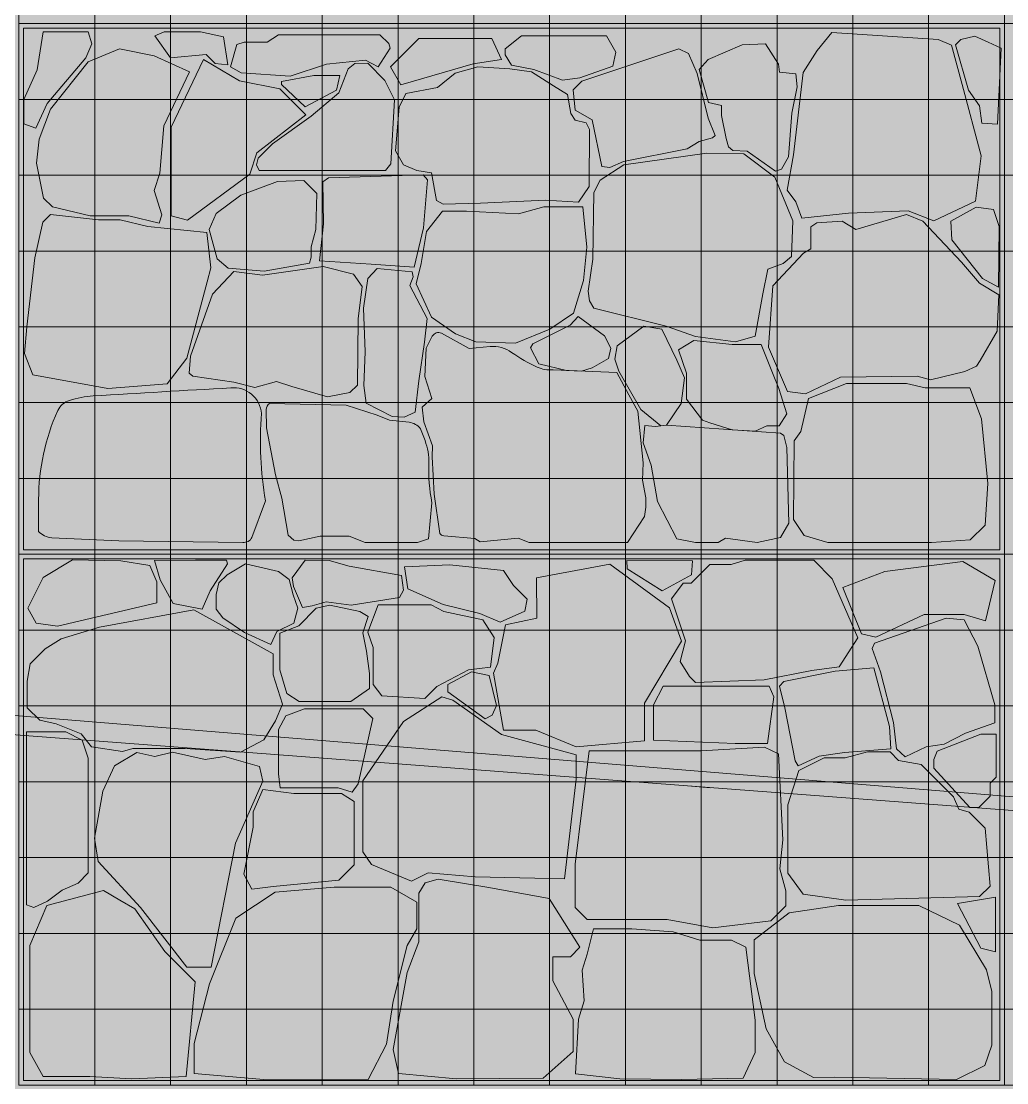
# Model space of a CAD drawing. Header units: centimetres. Extents: x -4381 to 5639, y -3920 to 4826.
# Drawn here: x 182.249 to 183.629, y 2.444 to 3.93 of the extents above; entities that cross this region are included whole.
import ezdxf
from ezdxf.xclip import XClip

# ---------------------------------------------------------------- set-up
doc = ezdxf.new("R2010")
doc.units = ezdxf.units.CM
doc.header["$MEASUREMENT"] = 0
doc.header["$XCLIPFRAME"] = 0
doc.set_wipeout_variables(frame=1)
doc.linetypes.add('Wipeout_Contour', pattern=[100, 0, -100])
for name, color, linetype, lineweight in [('0- SITE_Pen_No__1', 7, 'Continuous', 5), ('0_Pen_No__1', 7, 'Continuous', 5), ('net_Pen_No__1', 7, 'Continuous', 5)]:
    doc.layers.add(name, color=color, linetype=linetype, lineweight=lineweight)
for name, color, linetype, lineweight, true_color in [('0- SITE_Pen_No__180', 7, 'Continuous', 5, 0xe2e3c6), ('cad-block.com_Pen_No__62', 7, 'Continuous', 5, 0xaaaaaa), ('hatch stone_Pen_No__254', 7, 'Continuous', 13, 0xe8e8e8), ('Mur de clôture_Pen_No__178', 7, 'Continuous', 5, 0xbda888)]:
    doc.layers.add(name, color=color, linetype=linetype, lineweight=lineweight, true_color=true_color)
doc.layers.add('Drawing & Figure', color=7, linetype='Continuous')
doc.layers.add('Mur de clôture', color=7, linetype='Continuous')

# ---------------------------------------------------------------- blocks, each defined once
blk = doc.blocks.new('Drawing_15_15', base_point=(-267.6734, 10.6179))
at = {"layer": 'hatch stone_Pen_No__254', "linetype": 'Continuous', "ltscale": 10}
for points in [[(182.2693, 3.7803), (182.2853, 3.8148), (182.3391, 3.8787), (182.3475, 3.8982), (182.3424, 3.9149), (182.2794, 3.9149), (182.2713, 3.8621), (182.2525, 3.8206), (182.2525, 3.7861)], [(182.4577, 3.8785), (182.508, 3.8835), (182.5204, 3.871), (182.5381, 3.8688), (182.5322, 3.9083), (182.5, 3.9149), (182.449, 3.9149), (182.436, 3.9094)], [(182.5509, 3.8972), (182.5417, 3.8662), (182.5569, 3.8575), (182.6255, 3.8532), (182.6762, 3.8697), (182.7309, 3.8753), (182.7487, 3.8661), (182.7654, 3.8922), (182.7634, 3.8986), (182.7512, 3.9108), (182.6091, 3.9108), (182.5933, 3.9007), (182.5612, 3.9007)], [(183.0772, 3.8671), (183.0816, 3.8867), (183.0685, 3.9093), (182.9496, 3.9093), (182.9264, 3.8914), (182.9267, 3.8831), (182.9356, 3.8685), (182.9668, 3.8622), (183.0067, 3.8473), (183.0311, 3.8506)], [(183.3418, 3.6542), (183.4072, 3.6612), (183.491, 3.6647), (183.5269, 3.6504), (183.5852, 3.6778), (183.593, 3.7417), (183.5666, 3.8415), (183.5515, 3.8965), (183.5329, 3.9046), (183.3841, 3.914), (183.3636, 3.889), (183.3437, 3.8582), (183.3302, 3.7427), (183.3214, 3.6933), (183.3334, 3.6772)], [(182.7806, 3.8409), (182.8819, 3.8705), (182.9212, 3.8762), (182.9077, 3.9058), (182.8055, 3.9058), (182.7661, 3.866)], [(183.2392, 3.7542), (183.2452, 3.7491), (183.2655, 3.7481), (183.3051, 3.7199), (183.3135, 3.7227), (183.3234, 3.7401), (183.3282, 3.8013), (183.3355, 3.838), (183.3338, 3.8563), (183.3109, 3.8587), (183.3091, 3.8698), (183.291, 3.8983), (183.2586, 3.8967), (183.2108, 3.8764), (183.1981, 3.8626), (183.2112, 3.8161), (183.2296, 3.8119), (183.2296, 3.798), (183.2359, 3.7656)], [(183.6158, 3.7858), (183.621, 3.8924), (183.6031, 3.9008), (183.5841, 3.909), (183.5646, 3.9042), (183.5574, 3.897), (183.5753, 3.8335), (183.591, 3.8113), (183.5942, 3.7874)], [(182.4419, 3.6474), (182.4458, 3.659), (182.435, 3.6931), (182.4428, 3.717), (182.4486, 3.7834), (182.4846, 3.8589), (182.4348, 3.8814), (182.3863, 3.8913), (182.3425, 3.8732), (182.2899, 3.8067), (182.274, 3.7648), (182.27, 3.7312), (182.2801, 3.6823), (182.2925, 3.6699), (182.3455, 3.6577), (182.3997, 3.6577)], [(183.0617, 3.7267), (183.0732, 3.7251), (183.0923, 3.7337), (183.1812, 3.7512), (183.1984, 3.7615), (183.217, 3.7667), (183.2204, 3.7699), (183.2107, 3.7941), (183.1953, 3.857), (183.1835, 3.8846), (183.1697, 3.8912), (183.0341, 3.8462), (183.022, 3.834), (183.0246, 3.8054), (183.0484, 3.7918)], [(182.5041, 3.8765), (182.4588, 3.7816), (182.4588, 3.6577), (182.4819, 3.6514), (182.5689, 3.7158), (182.5786, 3.7459), (182.6472, 3.7991), (182.6111, 3.8351), (182.5544, 3.8467)], [(182.716, 3.8709), (182.7067, 3.8631), (182.6935, 3.8298), (182.6551, 3.7972), (182.6008, 3.7584), (182.5805, 3.738), (182.5784, 3.729), (182.582, 3.7209), (182.759, 3.7209), (182.7665, 3.7303), (182.7715, 3.8199), (182.758, 3.8472), (182.734, 3.8712)], [(182.8235, 3.7179), (182.8302, 3.6788), (182.8396, 3.6738), (182.892, 3.6753), (182.9829, 3.6795), (183.0293, 3.6766), (183.0444, 3.6986), (183.0446, 3.7785), (183.0402, 3.7877), (183.0247, 3.7916), (183.0187, 3.8009), (183.0137, 3.8273), (182.9944, 3.8395), (182.9636, 3.8591), (182.9329, 3.8635), (182.8881, 3.8661), (182.8566, 3.8574), (182.832, 3.8372), (182.7876, 3.8287), (182.7783, 3.8095), (182.7728, 3.7484), (182.7844, 3.7288), (182.8029, 3.7209)], [(182.6134, 3.8415), (182.6465, 3.8101), (182.6903, 3.8335), (182.6948, 3.854), (182.6585, 3.854), (182.6134, 3.8455)], [(183.0507, 3.5282), (183.152, 3.5031), (183.193, 3.4886), (183.2492, 3.4809), (183.2766, 3.4891), (183.2872, 3.5483), (183.2944, 3.583), (183.3159, 3.5909), (183.3277, 3.6005), (183.3295, 3.6507), (183.304, 3.7114), (183.261, 3.7443), (183.2088, 3.7452), (183.0927, 3.7291), (183.0594, 3.7073), (183.0507, 3.6903), (183.0494, 3.5967), (183.043, 3.5519), (183.0446, 3.5383)], [(182.5386, 3.5841), (182.589, 3.5798), (182.6524, 3.591), (182.655, 3.5997), (182.6551, 3.6143), (182.6616, 3.6382), (182.6627, 3.6888), (182.6445, 3.7069), (182.6077, 3.7055), (182.5565, 3.6862), (182.5219, 3.6606), (182.5118, 3.6383), (182.523, 3.5971)], [(182.6665, 3.5946), (182.7391, 3.5896), (182.7991, 3.5857), (182.8124, 3.6405), (182.818, 3.7081), (182.8118, 3.7151), (182.6791, 3.7106), (182.6713, 3.7049), (182.6721, 3.6463)], [(182.2653, 3.4348), (182.3702, 3.4156), (182.4531, 3.4221), (182.4806, 3.4581), (182.509, 3.5652), (182.5143, 3.5848), (182.5086, 3.634), (182.4263, 3.6424), (182.3875, 3.6518), (182.357, 3.6518), (182.29, 3.6594), (182.2792, 3.6486), (182.268, 3.5989), (182.2566, 3.5021), (182.2532, 3.4645)], [(182.8017, 3.5625), (182.8232, 3.5158), (182.857, 3.4922), (182.8855, 3.4811), (182.9408, 3.4793), (182.9889, 3.4987), (183.0224, 3.5211), (183.0363, 3.567), (183.0407, 3.6138), (183.0354, 3.6699), (182.9807, 3.6699), (182.9454, 3.6604), (182.8725, 3.6639), (182.839, 3.6639), (182.8164, 3.6356), (182.809, 3.5906)], [(183.3221, 3.4115), (183.3469, 3.4083), (183.3962, 3.4316), (183.5036, 3.4329), (183.5221, 3.4277), (183.5701, 3.4393), (183.5865, 3.4472), (183.5916, 3.4549), (183.6156, 3.4959), (183.6181, 3.5471), (183.5909, 3.563), (183.5655, 3.5924), (183.5114, 3.6501), (183.4884, 3.6592), (183.4177, 3.6384), (183.3983, 3.6498), (183.3628, 3.6478), (183.3548, 3.6422), (183.3548, 3.6113), (183.3443, 3.6053), (183.3016, 3.5597), (183.2953, 3.4734)], [(183.5506, 3.6502), (183.5519, 3.6239), (183.595, 3.5696), (183.6174, 3.5577), (183.6184, 3.6425), (183.6106, 3.6665), (183.5863, 3.6697)], [(182.484, 3.437), (182.4892, 3.4331), (182.5464, 3.4246), (182.5758, 3.4169), (182.6061, 3.4254), (182.6278, 3.4184), (182.6779, 3.404), (182.7088, 3.41), (182.7196, 3.4202), (182.7206, 3.5131), (182.7262, 3.5587), (182.7142, 3.576), (182.6718, 3.5866), (182.5868, 3.5743), (182.5468, 3.5797), (182.5166, 3.5477), (182.4858, 3.4608)], [(182.7683, 3.3767), (182.7849, 3.3758), (182.8003, 3.3825), (182.8058, 3.4266), (182.8134, 3.4807), (182.8173, 3.5136), (182.793, 3.56), (182.7979, 3.5723), (182.7963, 3.5792), (182.7474, 3.5836), (182.7343, 3.5697), (182.7281, 3.5283), (182.7307, 3.4672), (182.7284, 3.4197), (182.7317, 3.3951)], [(182.9736, 3.4502), (183.0126, 3.441), (183.0335, 3.4401), (183.0482, 3.4446), (183.0712, 3.4579), (183.0746, 3.4722), (183.0658, 3.4893), (183.0287, 3.5167), (183.0174, 3.5045), (182.9655, 3.4784), (182.9621, 3.4728)], [(182.8914, 3.2011), (182.9447, 3.2061), (182.9602, 3.2003), (183.0979, 3.2003), (183.1215, 3.2366, 0.078557), (183.1233, 3.2625), (183.1188, 3.2875), (183.1199, 3.3117), (183.1125, 3.3839), (183.0996, 3.4068), (183.0829, 3.438), (182.9937, 3.4418, -0.129508), (182.9714, 3.4457, -0.047136), (182.9356, 3.4663, 0.178869), (182.9055, 3.4744), (182.8763, 3.4718), (182.8375, 3.4932, 0.402294), (182.8245, 3.4889), (182.8158, 3.4724), (182.8141, 3.4324), (182.8239, 3.4017), (182.8105, 3.3896), (182.8126, 3.369), (182.8247, 3.3353), (182.8242, 3.3201), (182.8271, 3.268), (182.8352, 3.2129, 0.271244), (182.8407, 3.2096), (182.884, 3.2057)], [(183.0801, 3.4566), (183.0859, 3.44), (183.1166, 3.3862), (183.1447, 3.3634), (183.1523, 3.3642), (183.1731, 3.3948), (183.1779, 3.4307), (183.1668, 3.4556), (183.1458, 3.4989), (183.1209, 3.5032), (183.0836, 3.4755)], [(183.2133, 3.3676), (183.2444, 3.358), (183.2766, 3.3558), (183.293, 3.3634), (183.3103, 3.3634), (183.3209, 3.3802), (183.3098, 3.4159), (183.3019, 3.4354), (183.285, 3.4771), (183.2446, 3.4771), (183.1909, 3.483), (183.1692, 3.4698), (183.1804, 3.4373), (183.1804, 3.4006), (183.2029, 3.3713)], [(183.3784, 3.2003), (183.4431, 3.2003), (183.5235, 3.2003), (183.5779, 3.2038), (183.5985, 3.2245), (183.6023, 3.2825), (183.5936, 3.3732), (183.5772, 3.4168), (183.5149, 3.4168), (183.4884, 3.4229), (183.4046, 3.4229), (183.3511, 3.4016), (183.3404, 3.3554), (183.3314, 3.3424), (183.3303, 3.2324), (183.3451, 3.2101)], [(182.2732, 3.2157, 0.202929), (182.2917, 3.2068), (182.3855, 3.2023), (182.5592, 3.2003, 0.315943), (182.572, 3.2072), (182.5909, 3.2583, -0.062601), (182.5852, 3.3807, 0.423499), (182.5423, 3.4166), (182.3496, 3.4053, 0.056058), (182.3164, 3.3991, 0.216368), (182.3, 3.3847, 0.106349), (182.2732, 3.2603)], [(182.6226, 3.2102), (182.6308, 3.2036), (182.6374, 3.2026), (182.6677, 3.2092), (182.7083, 3.2092), (182.7303, 3.2003), (182.804, 3.2003), (182.8191, 3.2054), (182.8239, 3.2558, -0.055011), (182.8197, 3.3107, 0.099308), (182.8143, 3.3428), (182.808, 3.3594, 0.204724), (182.792, 3.3684), (182.7645, 3.3715), (182.7471, 3.3784), (182.704, 3.3922), (182.5967, 3.3949, 0.262334), (182.592, 3.3863), (182.5922, 3.3607), (182.6049, 3.2948), (182.6137, 3.2621)], [(183.1671, 3.2053), (183.193, 3.2003), (183.2247, 3.2003), (183.2352, 3.2061), (183.2796, 3.2003), (183.3119, 3.2073), (183.3238, 3.2271), (183.3211, 3.333), (183.3167, 3.35), (183.312, 3.3534), (183.1523, 3.3642), (183.1371, 3.3625), (183.1223, 3.3639), (183.12, 3.3396), (183.1308, 3.3086), (183.1398, 3.2576)], [(182.4386, 3.1156), (182.4386, 3.1451), (182.4289, 3.1681), (182.3882, 3.1743), (182.3206, 3.1758), (182.2796, 3.1512), (182.2579, 3.1081), (182.2696, 3.0871), (182.2995, 3.083)], [(182.4617, 3.1148), (182.5024, 3.1066), (182.5132, 3.1322), (182.5379, 3.1703), (182.5364, 3.1754), (182.4929, 3.1752), (182.4356, 3.175), (182.4434, 3.148)], [(182.5631, 3.17), (182.5371, 3.155), (182.5255, 3.1434), (182.5219, 3.1273), (182.5219, 3.1066), (182.5311, 3.0945), (182.5614, 3.0742), (182.5985, 3.0573), (182.6066, 3.0755), (182.6307, 3.0873), (182.636, 3.108), (182.6296, 3.1268), (182.6242, 3.1485), (182.6089, 3.1596)], [(182.63, 3.1387), (182.6425, 3.1092), (182.6562, 3.1113), (182.676, 3.1171), (182.711, 3.1123), (182.7784, 3.1229), (182.7843, 3.1333), (182.7814, 3.1538), (182.7082, 3.167), (182.6802, 3.1751), (182.6465, 3.1754), (182.6284, 3.1507)], [(182.7856, 3.1662), (182.7903, 3.1352), (182.8395, 3.1134), (182.8913, 3.1005), (182.9196, 3.0886), (182.9539, 3.1038), (182.9574, 3.1207), (182.9381, 3.1401), (182.9243, 3.1611), (182.8489, 3.1686)], [(182.9241, 2.9374), (182.9694, 2.9374), (183.0258, 2.9139), (183.1217, 2.9222), (183.1217, 2.9752), (183.1733, 3.0618), (183.1568, 3.1085), (183.0731, 3.1696), (182.9706, 3.1505), (182.9707, 3.094), (182.927, 3.0848), (182.9164, 3.0312), (182.9103, 3.0173)], [(183.097, 3.1749), (183.0973, 3.1631), (183.1465, 3.1324), (183.1873, 3.1549), (183.189, 3.1745)], [(183.1931, 3.0043), (183.2893, 3.0076), (183.3558, 3.0209), (183.3941, 3.0262), (183.4206, 3.0664), (183.3847, 3.1491), (183.3586, 3.1752), (183.2626, 3.1752), (183.2432, 3.1695), (183.2133, 3.1695), (183.187, 3.1431), (183.1757, 3.1431), (183.1595, 3.121), (183.179, 3.0625), (183.1718, 3.0335), (183.1847, 3.0127)], [(183.4456, 3.0674), (183.5132, 3.0991), (183.5694, 3.0991), (183.599, 3.0903), (183.6127, 3.1471), (183.5674, 3.1735), (183.4583, 3.1593), (183.3993, 3.1371), (183.4254, 3.0723)], [(182.6109, 3.0733), (182.6109, 3.0217), (182.6206, 2.9886), (182.6382, 2.9777), (182.7106, 2.9777), (182.7366, 2.9958), (182.7366, 3.0168), (182.7323, 3.0481), (182.7274, 3.0734), (182.7346, 3.0967), (182.7231, 3.1035), (182.6812, 3.1124), (182.6619, 3.1081), (182.6374, 3.0836)], [(182.7343, 3.0746), (182.7417, 3.0531), (182.7417, 3.0015), (182.7538, 2.9854), (182.8142, 2.9819), (182.831, 2.9986), (182.8751, 3.0216), (182.9059, 3.0257), (182.9113, 3.0671), (182.8953, 3.0919), (182.8408, 3.1034), (182.8229, 3.1129), (182.7486, 3.1129)], [(182.2573, 3.006), (182.2573, 2.9686), (182.2747, 2.9512), (182.2979, 2.9464), (182.3326, 2.9323), (182.3473, 2.9141), (182.3908, 2.9077), (182.4052, 2.9119), (182.4786, 2.9119), (182.5557, 2.9066), (182.5888, 2.9236), (182.605, 2.9502), (182.6149, 2.9737), (182.6018, 3.015), (182.6018, 3.0443), (182.4906, 3.106), (182.3584, 3.0814), (182.3046, 3.0653), (182.2825, 3.051), (182.2615, 3.0301)], [(183.4744, 2.9114), (183.4865, 2.8999), (183.5161, 2.9142), (183.5411, 2.9179), (183.5714, 2.9331), (183.6123, 2.9477), (183.6123, 2.973), (183.5883, 3.0549), (183.5694, 3.0916), (183.5439, 3.0941), (183.4436, 3.0591), (183.4404, 3.0519), (183.4522, 3.0191), (183.4702, 2.9481)], [(182.8464, 2.991), (182.8985, 2.9533), (182.9082, 2.9585), (182.9144, 2.9721), (182.9041, 3.014), (182.8794, 3.0188), (182.8464, 3.0013)], [(183.3327, 2.8942), (183.3369, 2.8874), (183.3662, 2.901), (183.4017, 2.906), (183.4664, 2.9111), (183.4646, 2.9424), (183.4428, 3.0246), (183.3886, 3.0198), (183.3167, 3.0053), (183.3106, 2.9991), (183.3184, 2.9687)], [(183.1343, 2.9234), (183.2486, 2.9185), (183.2941, 2.9185), (183.303, 2.9838), (183.2961, 2.9988), (183.1478, 2.9988), (183.1343, 2.9729)], [(182.8847, 2.7318), (183.0096, 2.7294), (183.026, 2.8685), (183.026, 2.9026), (182.9212, 2.9315), (182.8533, 2.9794), (182.8378, 2.984), (182.7842, 2.9495), (182.7273, 2.8665), (182.7273, 2.7671), (182.7394, 2.7491), (182.7953, 2.726), (182.8188, 2.7378)], [(182.6116, 2.8568), (182.6925, 2.8568), (182.7125, 2.8504), (182.7206, 2.8624), (182.741, 2.9538), (182.7278, 2.967), (182.6457, 2.967), (182.6194, 2.9573), (182.6091, 2.9381), (182.6091, 2.8764)], [(182.2561, 2.6928), (182.2664, 2.689), (182.2857, 2.698), (182.3061, 2.7135), (182.3284, 2.723), (182.3428, 2.7374), (182.3428, 2.898), (182.3342, 2.9232), (182.3111, 2.9349), (182.2561, 2.9349)], [(183.5268, 2.8841), (183.5773, 2.8291), (183.59, 2.8291), (183.6058, 2.8449), (183.6058, 2.863), (183.6143, 2.8715), (183.6143, 2.9318), (183.5927, 2.9318), (183.5315, 2.9079), (183.5268, 2.8961)], [(183.0245, 2.6889), (183.0416, 2.6722), (183.1533, 2.6722), (183.2175, 2.6604), (183.2986, 2.6704), (183.3195, 2.6913), (183.3195, 2.7126), (183.311, 2.7431), (183.3154, 2.7836), (183.3091, 2.9043), (183.2899, 2.9137), (183.2006, 2.9084), (183.0442, 2.9084), (183.0245, 2.7496)], [(182.3568, 2.7534), (182.4157, 2.6892), (182.4808, 2.6053), (182.5147, 2.6053), (182.549, 2.7793), (182.5873, 2.8661), (182.5823, 2.8863), (182.5336, 2.9005), (182.5066, 2.8964), (182.4605, 2.9067), (182.4361, 2.9003), (182.4106, 2.9062), (182.3796, 2.8873), (182.3632, 2.8519), (182.3516, 2.7859)], [(183.4036, 2.6993), (183.5909, 2.7044), (183.6056, 2.719), (183.5989, 2.8002), (183.5765, 2.8227), (183.5619, 2.8267), (183.5542, 2.844), (183.5089, 2.8893), (183.4775, 2.8949), (183.4656, 2.9069), (183.4339, 2.9069), (183.4025, 2.8988), (183.3735, 2.8988), (183.3378, 2.8809), (183.3226, 2.8327), (183.3226, 2.7372), (183.344, 2.7079)], [(182.5719, 2.7145), (182.6015, 2.7185), (182.6936, 2.7274), (182.715, 2.7488), (182.715, 2.8375), (182.6973, 2.8486), (182.6306, 2.8486), (182.5873, 2.8541), (182.5737, 2.8232), (182.5737, 2.8017), (182.5605, 2.7359)], [(182.7697, 2.4903), (182.7774, 2.4565), (182.8582, 2.4492), (182.9797, 2.4503), (183.0219, 2.4874), (183.0219, 2.5329), (182.9931, 2.5863), (182.9931, 2.6198), (183.0179, 2.6198), (183.0313, 2.6333), (182.9881, 2.7015), (182.9038, 2.7172), (182.8328, 2.7289), (182.8147, 2.7238), (182.8057, 2.7091), (182.8057, 2.6408), (182.7895, 2.5982)], [(182.2608, 2.6359), (182.2608, 2.486), (182.2794, 2.4524), (182.3451, 2.4524), (182.4038, 2.4493), (182.4798, 2.4522), (182.4924, 2.5851), (182.45, 2.6275), (182.4079, 2.6872), (182.3639, 2.7129), (182.2847, 2.6918)], [(182.4908, 2.4566), (182.5938, 2.4478), (182.7347, 2.4484), (182.7603, 2.4979), (182.7698, 2.5577), (182.7894, 2.6358), (182.8029, 2.6592), (182.8029, 2.6967), (182.7663, 2.7177), (182.6871, 2.7177), (182.6043, 2.7103), (182.5492, 2.674), (182.5127, 2.582), (182.4908, 2.4984)], [(183.5586, 2.4482), (183.5984, 2.4677), (183.6081, 2.4962), (183.6081, 2.5716), (183.6005, 2.6019), (183.5627, 2.6643), (183.5058, 2.692), (183.3932, 2.692), (183.3243, 2.6817), (183.2753, 2.644), (183.2753, 2.5968), (183.2919, 2.5191), (183.3175, 2.4729), (183.3581, 2.451), (183.3877, 2.4516)], [(183.5602, 2.6946), (183.5928, 2.632), (183.6134, 2.6272), (183.6134, 2.7034)], [(183.0251, 2.4561), (183.0869, 2.4491), (183.1739, 2.4481), (183.2598, 2.4503), (183.2766, 2.486), (183.2766, 2.5311), (183.2637, 2.6333), (183.2433, 2.6435), (183.199, 2.6435), (183.162, 2.655), (183.1039, 2.6594), (183.0503, 2.6594), (183.0414, 2.6239), (183.0343, 2.6011), (183.0371, 2.5582), (183.0291, 2.5328)]]:
    blk.add_hatch(color=256, dxfattribs=at).paths.add_polyline_path(points)
at = {"layer": '0- SITE_Pen_No__1', "linetype": 'Continuous', "ltscale": 10}
blk.add_line((183.214, 2.8568), (179.3428, 3.1977), dxfattribs=at)
at = {"color": 254, "linetype": 'Wipeout_Contour', "lineweight": 0, "ltscale": 1671.77046}
blk.add_wipeout([(179.4853, 5.4131), (179.4853, 3.1827), (181.1878, 3.0031), (181.4619, 2.9897), (187.4252, 2.5376), (187.8062, 2.5014), (191.5693, 2.1494), (191.6061, 2.1461), (191.6061, 5.4131)], dxfattribs=at).dxf.layer = 'Mur de clôture'
at = {"layer": '0- SITE_Pen_No__180', "linetype": 'Continuous', "lineweight": 0, "ltscale": 10, "true_color": 0x383831}
blk.add_hatch(color=250, dxfattribs=at).paths.add_polyline_path([(150.8555, 0.9963), (191.9908, 0.9963), (191.9908, 2.1246), (191.9205, 2.1179), (191.5008, 2.1556), (187.8035, 2.5014), (187.4252, 2.5376), (181.4619, 2.9897), (181.1861, 3.0031), (180.7554, 3.0485), (176.89, 3.4563), (170.3282, 3.9956), (169.4763, 4.0562), (166.3708, 4.4948), (166.2162, 4.5439), (165.9513, 4.5439), (161.182, 5.0048), (160.5851, 5.0809), (159.2778, 5.1364), (159.0078, 5.1364), (157.2074, 5.1364), (156.5896, 5.1363), (151.1847, 5.1363), (151.0615, 5.1363), (150.8555, 5.1455)])
at = {"layer": '0_Pen_No__1', "linetype": 'Continuous', "lineweight": 0, "ltscale": 10, "true_color": 0x000000}
blk.add_hatch(color=18, dxfattribs=at).paths.add_polyline_path([(150.8555, 5.1482), (150.8555, 0.9963), (191.9908, 0.9963), (191.9908, 2.1212), (191.9068, 2.1179), (188.9123, 2.4127), (187.1039, 2.562), (179.4853, 3.1817), (177.5688, 3.3847), (175.805, 3.5455), (169.6156, 4.1104), (166.2312, 4.5836), (163.6783, 4.7817), (160.5633, 5.0818), (159.28, 5.1364), (157.0853, 5.1364), (157.0853, 5.1413), (150.9484, 5.1413)])
at = {"layer": 'Mur de clôture_Pen_No__178', "linetype": 'Continuous', "ltscale": 10}
blk.add_hatch(color=256, dxfattribs=at).paths.add_polyline_path([(179.4853, 5.4131), (179.4853, 3.1827), (181.1878, 3.0031), (181.4619, 2.9897), (187.4252, 2.5376), (187.8062, 2.5014), (191.5693, 2.1494), (191.6061, 2.1461), (191.6061, 5.4131)])
at = {"layer": '0- SITE_Pen_No__1', "linetype": 'Continuous', "ltscale": 10, "flags": 128}
blk.add_lwpolyline([(150.8555, 5.1455), (151.0615, 5.1363), (151.1847, 5.1363), (156.5896, 5.1363), (157.2074, 5.1364), (159.0078, 5.1364), (159.2778, 5.1364), (160.5851, 5.0809), (161.182, 5.0048), (165.9513, 4.5439), (166.2162, 4.5439), (166.3708, 4.4948), (169.4763, 4.0562), (170.3282, 3.9956), (176.89, 3.4563), (180.7554, 3.0485), (181.1861, 3.0031), (181.4619, 2.9897), (187.4252, 2.5376), (187.8035, 2.5014), (191.5008, 2.1556), (191.9205, 2.1179), (191.9908, 2.1246)], dxfattribs=at)
at = {"layer": '0_Pen_No__1', "linetype": 'Continuous', "ltscale": 10}
blk.add_line((179.4853, 3.1817), (187.1039, 2.562), dxfattribs=at)
at = {"layer": 'cad-block.com_Pen_No__62', "linetype": 'Continuous', "ltscale": 10, "flags": 128}
for points in [[(182.2693, 3.7803), (182.2525, 3.7861), (182.2525, 3.8206), (182.2713, 3.8621), (182.2794, 3.9149), (182.3424, 3.9149), (182.3475, 3.8982), (182.3391, 3.8787), (182.2853, 3.8148), (182.2693, 3.7803)], [(182.4577, 3.8785), (182.436, 3.9094), (182.449, 3.9149), (182.5, 3.9149), (182.5322, 3.9083), (182.5381, 3.8688), (182.5204, 3.871), (182.508, 3.8835), (182.4577, 3.8785)], [(182.5509, 3.8972), (182.5417, 3.8662), (182.5569, 3.8575), (182.6255, 3.8532), (182.6762, 3.8697), (182.7309, 3.8753), (182.7487, 3.8661), (182.7654, 3.8922), (182.7634, 3.8986), (182.7512, 3.9108), (182.6091, 3.9108), (182.5933, 3.9007), (182.5612, 3.9007), (182.5509, 3.8972)], [(183.0772, 3.8671), (183.0311, 3.8506), (183.0067, 3.8473), (182.9668, 3.8622), (182.9356, 3.8685), (182.9267, 3.8831), (182.9264, 3.8914), (182.9496, 3.9093), (183.0685, 3.9093), (183.0816, 3.8867), (183.0772, 3.8671)], [(183.3418, 3.6542), (183.3334, 3.6772), (183.3214, 3.6933), (183.3302, 3.7427), (183.3437, 3.8582), (183.3636, 3.889), (183.3841, 3.914), (183.5329, 3.9046), (183.5515, 3.8965), (183.5666, 3.8415), (183.593, 3.7417), (183.5852, 3.6778), (183.5269, 3.6504), (183.491, 3.6647), (183.4072, 3.6612), (183.3418, 3.6542)], [(182.7806, 3.8409), (182.7661, 3.866), (182.8055, 3.9058), (182.9077, 3.9058), (182.9212, 3.8762), (182.8819, 3.8705), (182.7806, 3.8409)], [(183.2392, 3.7542), (183.2359, 3.7656), (183.2296, 3.798), (183.2296, 3.8119), (183.2112, 3.8161), (183.1981, 3.8626), (183.2108, 3.8764), (183.2586, 3.8967), (183.291, 3.8983), (183.3091, 3.8698), (183.3109, 3.8587), (183.3338, 3.8563), (183.3355, 3.838), (183.3282, 3.8013), (183.3234, 3.7401), (183.3135, 3.7227), (183.3051, 3.7199), (183.2655, 3.7481), (183.2452, 3.7491), (183.2392, 3.7542)], [(183.6158, 3.7858), (183.621, 3.8924), (183.6031, 3.9008), (183.5841, 3.909), (183.5646, 3.9042), (183.5574, 3.897), (183.5753, 3.8335), (183.591, 3.8113), (183.5942, 3.7874), (183.6158, 3.7858)], [(182.4419, 3.6474), (182.3997, 3.6577), (182.3455, 3.6577), (182.2925, 3.6699), (182.2801, 3.6823), (182.27, 3.7312), (182.274, 3.7648), (182.2899, 3.8067), (182.3425, 3.8732), (182.3863, 3.8913), (182.4348, 3.8814), (182.4846, 3.8589), (182.4486, 3.7834), (182.4428, 3.717), (182.435, 3.6931), (182.4458, 3.659), (182.4419, 3.6474)], [(183.0617, 3.7267), (183.0484, 3.7918), (183.0246, 3.8054), (183.022, 3.834), (183.0341, 3.8462), (183.1697, 3.8912), (183.1835, 3.8846), (183.1953, 3.857), (183.2107, 3.7941), (183.2204, 3.7699), (183.217, 3.7667), (183.1984, 3.7615), (183.1812, 3.7512), (183.0923, 3.7337), (183.0732, 3.7251), (183.0617, 3.7267)], [(182.5041, 3.8765), (182.4588, 3.7816), (182.4588, 3.6577), (182.4819, 3.6514), (182.5689, 3.7158), (182.5786, 3.7459), (182.6472, 3.7991), (182.6111, 3.8351), (182.5544, 3.8467), (182.5041, 3.8765)], [(182.716, 3.8709), (182.734, 3.8712), (182.758, 3.8472), (182.7715, 3.8199), (182.7665, 3.7303), (182.759, 3.7209), (182.582, 3.7209), (182.5784, 3.729), (182.5805, 3.738), (182.6008, 3.7584), (182.6551, 3.7972), (182.6935, 3.8298), (182.7067, 3.8631), (182.716, 3.8709)], [(182.8235, 3.7179), (182.8302, 3.6788), (182.8396, 3.6738), (182.892, 3.6753), (182.9829, 3.6795), (183.0293, 3.6766), (183.0444, 3.6986), (183.0446, 3.7785), (183.0402, 3.7877), (183.0247, 3.7916), (183.0187, 3.8009), (183.0137, 3.8273), (182.9944, 3.8395), (182.9636, 3.8591), (182.9329, 3.8635), (182.8881, 3.8661), (182.8566, 3.8574), (182.832, 3.8372), (182.7876, 3.8287), (182.7783, 3.8095), (182.7728, 3.7484), (182.7844, 3.7288), (182.8029, 3.7209), (182.8235, 3.7179)], [(182.6134, 3.8415), (182.6134, 3.8455), (182.6585, 3.854), (182.6948, 3.854), (182.6903, 3.8335), (182.6465, 3.8101), (182.6134, 3.8415)], [(183.0507, 3.5282), (183.152, 3.5031), (183.193, 3.4886), (183.2492, 3.4809), (183.2766, 3.4891), (183.2872, 3.5483), (183.2944, 3.583), (183.3159, 3.5909), (183.3277, 3.6005), (183.3295, 3.6507), (183.304, 3.7114), (183.261, 3.7443), (183.2088, 3.7452), (183.0927, 3.7291), (183.0594, 3.7073), (183.0507, 3.6903), (183.0494, 3.5967), (183.043, 3.5519), (183.0446, 3.5383), (183.0507, 3.5282)], [(182.5386, 3.5841), (182.523, 3.5971), (182.5118, 3.6383), (182.5219, 3.6606), (182.5565, 3.6862), (182.6077, 3.7055), (182.6445, 3.7069), (182.6627, 3.6888), (182.6616, 3.6382), (182.6551, 3.6143), (182.655, 3.5997), (182.6524, 3.591), (182.589, 3.5798), (182.5386, 3.5841)], [(182.6665, 3.5946), (182.6721, 3.6463), (182.6713, 3.7049), (182.6791, 3.7106), (182.8118, 3.7151), (182.818, 3.7081), (182.8124, 3.6405), (182.7991, 3.5857), (182.7391, 3.5896), (182.6664, 3.5944)], [(182.2653, 3.4348), (182.3702, 3.4156), (182.4531, 3.4221), (182.4806, 3.4581), (182.509, 3.5652), (182.5143, 3.5848), (182.5086, 3.634), (182.4263, 3.6424), (182.3875, 3.6518), (182.357, 3.6518), (182.29, 3.6594), (182.2792, 3.6486), (182.268, 3.5989), (182.2566, 3.5021), (182.2532, 3.4645), (182.2653, 3.4348)], [(182.8017, 3.5625), (182.809, 3.5906), (182.8164, 3.6356), (182.839, 3.6639), (182.8725, 3.6639), (182.9454, 3.6604), (182.9807, 3.6699), (183.0354, 3.6699), (183.0407, 3.6138), (183.0363, 3.567), (183.0224, 3.5211), (182.9889, 3.4987), (182.9408, 3.4793), (182.8855, 3.4811), (182.857, 3.4922), (182.8232, 3.5158), (182.8017, 3.5625)], [(183.3221, 3.4115), (183.2953, 3.4734), (183.3016, 3.5597), (183.3443, 3.6053), (183.3548, 3.6113), (183.3548, 3.6422), (183.3628, 3.6478), (183.3983, 3.6498), (183.4177, 3.6384), (183.4884, 3.6592), (183.5114, 3.6501), (183.5655, 3.5924), (183.5909, 3.563), (183.6181, 3.5471), (183.6156, 3.4959), (183.5916, 3.4549), (183.5865, 3.4472), (183.5701, 3.4393), (183.5221, 3.4277), (183.5036, 3.4329), (183.3962, 3.4316), (183.3469, 3.4083), (183.3221, 3.4115)], [(183.5506, 3.6502), (183.5519, 3.6239), (183.595, 3.5696), (183.6174, 3.5577), (183.6184, 3.6425), (183.6106, 3.6665), (183.5863, 3.6697), (183.5506, 3.6502)], [(182.484, 3.437), (182.4858, 3.4608), (182.5166, 3.5477), (182.5468, 3.5797), (182.5868, 3.5743), (182.6718, 3.5866), (182.7142, 3.576), (182.7262, 3.5587), (182.7206, 3.5131), (182.7196, 3.4202), (182.7088, 3.41), (182.6779, 3.404), (182.6278, 3.4184), (182.6061, 3.4254), (182.5758, 3.4169), (182.5464, 3.4246), (182.4892, 3.4331), (182.484, 3.437)], [(182.7683, 3.3767), (182.7317, 3.3951), (182.7284, 3.4197), (182.7307, 3.4672), (182.7281, 3.5283), (182.7343, 3.5697), (182.7474, 3.5836), (182.7963, 3.5792), (182.7979, 3.5723), (182.793, 3.56), (182.8173, 3.5136), (182.8134, 3.4807), (182.8058, 3.4266), (182.8003, 3.3825), (182.7849, 3.3758), (182.7683, 3.3767)], [(182.9736, 3.4502), (182.9621, 3.4728), (182.9655, 3.4784), (183.0174, 3.5045), (183.0287, 3.5167), (183.0658, 3.4893), (183.0746, 3.4722), (183.0712, 3.4579), (183.0482, 3.4446), (183.0335, 3.4401), (183.0126, 3.441), (182.9736, 3.4502)], [(183.0801, 3.4566), (183.0836, 3.4755), (183.1209, 3.5032), (183.1458, 3.4989), (183.1668, 3.4556), (183.1779, 3.4307), (183.1731, 3.3948), (183.1523, 3.3642), (183.1447, 3.3634), (183.1166, 3.3862), (183.0859, 3.44), (183.0801, 3.4566)], [(183.2133, 3.3676), (183.2444, 3.358), (183.2766, 3.3558), (183.293, 3.3634), (183.3103, 3.3634), (183.3209, 3.3802), (183.3098, 3.4159), (183.3019, 3.4354), (183.285, 3.4771), (183.2446, 3.4771), (183.1909, 3.483), (183.1692, 3.4698), (183.1804, 3.4373), (183.1804, 3.4006), (183.2029, 3.3713), (183.2133, 3.3676)], [(183.3784, 3.2003), (183.3451, 3.2101), (183.3303, 3.2324), (183.3314, 3.3424), (183.3404, 3.3554), (183.3511, 3.4016), (183.4046, 3.4229), (183.4884, 3.4229), (183.5149, 3.4168), (183.5772, 3.4168), (183.5936, 3.3732), (183.6023, 3.2825), (183.5985, 3.2245), (183.5779, 3.2038), (183.5235, 3.2003), (183.4431, 3.2003), (183.3784, 3.2003)], [(183.1671, 3.2053), (183.1398, 3.2576), (183.1308, 3.3086), (183.12, 3.3396), (183.1223, 3.3639), (183.1371, 3.3625), (183.1523, 3.3642), (183.312, 3.3534), (183.3167, 3.35), (183.3211, 3.333), (183.3238, 3.2271), (183.3119, 3.2073), (183.2796, 3.2003), (183.2352, 3.2061), (183.2247, 3.2003), (183.193, 3.2003), (183.1671, 3.2053)], [(182.4386, 3.1156), (182.4386, 3.1451), (182.4289, 3.1681), (182.3882, 3.1743), (182.3206, 3.1758), (182.2796, 3.1512), (182.2579, 3.1081), (182.2696, 3.0871), (182.2995, 3.083), (182.4386, 3.1156)], [(182.4617, 3.1148), (182.4434, 3.148), (182.4356, 3.175), (182.4929, 3.1752), (182.5364, 3.1754), (182.5379, 3.1703), (182.5132, 3.1322), (182.5024, 3.1066), (182.4617, 3.1148)], [(182.5631, 3.17), (182.6089, 3.1596), (182.6242, 3.1485), (182.6296, 3.1268), (182.636, 3.108), (182.6307, 3.0873), (182.6066, 3.0755), (182.5985, 3.0573), (182.5614, 3.0742), (182.5311, 3.0945), (182.5219, 3.1066), (182.5219, 3.1273), (182.5255, 3.1434), (182.5371, 3.155), (182.5631, 3.17)], [(182.63, 3.1387), (182.6425, 3.1092), (182.6562, 3.1113), (182.676, 3.1171), (182.711, 3.1123), (182.7784, 3.1229), (182.7843, 3.1333), (182.7814, 3.1538), (182.7082, 3.167), (182.6802, 3.1751), (182.6465, 3.1754), (182.6284, 3.1507), (182.63, 3.1387)], [(182.7856, 3.1662), (182.7903, 3.1352), (182.8395, 3.1134), (182.8913, 3.1005), (182.9196, 3.0886), (182.9539, 3.1038), (182.9574, 3.1207), (182.9381, 3.1401), (182.9243, 3.1611), (182.8489, 3.1686), (182.7856, 3.1662)], [(182.9241, 2.9374), (182.9694, 2.9374), (183.0258, 2.9139), (183.1217, 2.9222), (183.1217, 2.9752), (183.1733, 3.0618), (183.1568, 3.1085), (183.0731, 3.1696), (182.9706, 3.1505), (182.9707, 3.094), (182.927, 3.0848), (182.9164, 3.0312), (182.9103, 3.0173), (182.9241, 2.9374)], [(183.097, 3.1749), (183.0973, 3.1631), (183.1465, 3.1324), (183.1873, 3.1549), (183.189, 3.1745), (183.097, 3.1749)], [(183.1931, 3.0043), (183.1847, 3.0127), (183.1718, 3.0335), (183.179, 3.0625), (183.1595, 3.121), (183.1757, 3.1431), (183.187, 3.1431), (183.2133, 3.1695), (183.2432, 3.1695), (183.2626, 3.1752), (183.3586, 3.1752), (183.3847, 3.1491), (183.4206, 3.0664), (183.3941, 3.0262), (183.3558, 3.0209), (183.2893, 3.0076), (183.1931, 3.0043)], [(183.4456, 3.0674), (183.4254, 3.0723), (183.3993, 3.1371), (183.4583, 3.1593), (183.5674, 3.1735), (183.6127, 3.1471), (183.599, 3.0903), (183.5694, 3.0991), (183.5132, 3.0991), (183.4456, 3.0674)], [(182.6109, 3.0733), (182.6109, 3.0217), (182.6206, 2.9886), (182.6382, 2.9777), (182.7106, 2.9777), (182.7366, 2.9958), (182.7366, 3.0168), (182.7323, 3.0481), (182.7274, 3.0734), (182.7346, 3.0967), (182.7231, 3.1035), (182.6812, 3.1124), (182.6619, 3.1081), (182.6374, 3.0836), (182.6109, 3.0733)], [(182.7417, 3.0015), (182.7417, 3.0245), (182.7417, 3.0531), (182.7343, 3.0746), (182.7486, 3.1129), (182.8229, 3.1129), (182.8408, 3.1034), (182.8953, 3.0919), (182.9113, 3.0671), (182.9059, 3.0257), (182.8751, 3.0216), (182.831, 2.9986), (182.8142, 2.9819), (182.7538, 2.9854), (182.7417, 3.0015)], [(182.5557, 2.9066), (182.5888, 2.9236), (182.605, 2.9502), (182.6149, 2.9737), (182.6018, 3.015), (182.6018, 3.0443), (182.5252, 3.0868), (182.4906, 3.106), (182.3584, 3.0814), (182.3046, 3.0653), (182.2825, 3.051), (182.2615, 3.0301), (182.2573, 3.006), (182.2573, 2.9686), (182.2747, 2.9512), (182.2979, 2.9464), (182.3326, 2.9323), (182.3473, 2.9141), (182.3908, 2.9077), (182.4052, 2.9119), (182.4786, 2.9119), (182.5557, 2.9066)], [(183.4744, 2.9114), (183.4702, 2.9481), (183.4522, 3.0191), (183.4404, 3.0519), (183.4436, 3.0591), (183.5439, 3.0941), (183.5694, 3.0916), (183.5883, 3.0549), (183.6123, 2.973), (183.6123, 2.9477), (183.5714, 2.9331), (183.5411, 2.9179), (183.5161, 2.9142), (183.4865, 2.8999), (183.4744, 2.9114)], [(182.8464, 2.991), (182.8464, 3.0013), (182.8794, 3.0188), (182.9041, 3.014), (182.9144, 2.9721), (182.9082, 2.9585), (182.8985, 2.9533), (182.8464, 2.991)], [(183.3327, 2.8942), (183.3184, 2.9687), (183.3106, 2.9991), (183.3167, 3.0053), (183.3886, 3.0198), (183.4428, 3.0246), (183.4646, 2.9424), (183.4664, 2.9111), (183.4017, 2.906), (183.3662, 2.901), (183.3369, 2.8874), (183.3327, 2.8942)], [(183.1343, 2.9234), (183.1343, 2.9729), (183.1478, 2.9988), (183.2961, 2.9988), (183.303, 2.9838), (183.2941, 2.9185), (183.2486, 2.9185), (183.1343, 2.9234)], [(182.8847, 2.7318), (182.8188, 2.7378), (182.7953, 2.726), (182.7394, 2.7491), (182.7273, 2.7671), (182.7273, 2.8665), (182.7842, 2.9495), (182.8378, 2.984), (182.8533, 2.9794), (182.9212, 2.9315), (183.026, 2.9026), (183.026, 2.8685), (183.0096, 2.7294), (182.8847, 2.7318)], [(182.6116, 2.8568), (182.6925, 2.8568), (182.7125, 2.8504), (182.7206, 2.8624), (182.741, 2.9538), (182.7278, 2.967), (182.6457, 2.967), (182.6194, 2.9573), (182.6091, 2.9381), (182.6091, 2.8764), (182.6116, 2.8568)], [(182.2561, 2.6928), (182.2561, 2.9349), (182.3038, 2.9349), (182.3111, 2.9349), (182.3342, 2.9232), (182.3428, 2.898), (182.3428, 2.7374), (182.3284, 2.723), (182.3061, 2.7135), (182.2857, 2.698), (182.2664, 2.689), (182.2561, 2.6928)], [(183.5268, 2.8841), (183.5268, 2.8961), (183.5315, 2.9079), (183.5927, 2.9318), (183.6143, 2.9318), (183.6143, 2.8977), (183.6143, 2.8715), (183.6058, 2.863), (183.6058, 2.8449), (183.59, 2.8291), (183.5773, 2.8291), (183.5268, 2.8841)], [(183.0245, 2.6889), (183.0245, 2.7496), (183.0442, 2.9084), (183.0756, 2.9084), (183.2006, 2.9084), (183.2899, 2.9137), (183.3091, 2.9043), (183.3154, 2.7836), (183.311, 2.7431), (183.3195, 2.7126), (183.3195, 2.6913), (183.2986, 2.6704), (183.2175, 2.6604), (183.1533, 2.6722), (183.0416, 2.6722), (183.0245, 2.6889)], [(182.3568, 2.7534), (182.3516, 2.7859), (182.3632, 2.8519), (182.3796, 2.8873), (182.4106, 2.9062), (182.4361, 2.9003), (182.4605, 2.9067), (182.5066, 2.8964), (182.5336, 2.9005), (182.5823, 2.8863), (182.5873, 2.8661), (182.549, 2.7793), (182.5147, 2.6053), (182.4808, 2.6053), (182.4157, 2.6892), (182.3568, 2.7534)], [(183.4036, 2.6993), (183.344, 2.7079), (183.3226, 2.7372), (183.3226, 2.8327), (183.3378, 2.8809), (183.3735, 2.8988), (183.4025, 2.8988), (183.4339, 2.9069), (183.4656, 2.9069), (183.4775, 2.8949), (183.5089, 2.8893), (183.5542, 2.844), (183.5619, 2.8267), (183.5765, 2.8227), (183.5989, 2.8002), (183.6056, 2.719), (183.5909, 2.7044), (183.4036, 2.6993)], [(182.5719, 2.7145), (182.5605, 2.7359), (182.5737, 2.8017), (182.5737, 2.8232), (182.5873, 2.8541), (182.6306, 2.8486), (182.6973, 2.8486), (182.715, 2.8375), (182.715, 2.7488), (182.6936, 2.7274), (182.6015, 2.7185), (182.5719, 2.7145)], [(182.7697, 2.4903), (182.7774, 2.4565), (182.8582, 2.4492), (182.9797, 2.4503), (183.0219, 2.4874), (183.0219, 2.5329), (182.9931, 2.5863), (182.9931, 2.6198), (183.0179, 2.6198), (183.0313, 2.6333), (182.9881, 2.7015), (182.9038, 2.7172), (182.8328, 2.7289), (182.8147, 2.7238), (182.8057, 2.7091), (182.8057, 2.673), (182.8057, 2.6408), (182.7895, 2.5982), (182.7697, 2.4903)], [(182.2794, 2.4524), (182.3451, 2.4524), (182.4038, 2.4493), (182.4798, 2.4522), (182.4924, 2.5851), (182.45, 2.6275), (182.4079, 2.6872), (182.387, 2.6994), (182.3639, 2.7129), (182.2847, 2.6918), (182.2608, 2.6359), (182.2608, 2.486), (182.2794, 2.4524)], [(182.4908, 2.4566), (182.4908, 2.4984), (182.5127, 2.582), (182.5492, 2.674), (182.6043, 2.7103), (182.6871, 2.7177), (182.7663, 2.7177), (182.8029, 2.6967), (182.8029, 2.6592), (182.7894, 2.6358), (182.7698, 2.5577), (182.7603, 2.4979), (182.7347, 2.4484), (182.5938, 2.4478), (182.4908, 2.4566)], [(183.5586, 2.4482), (183.3877, 2.4516), (183.3581, 2.451), (183.3175, 2.4729), (183.2919, 2.5191), (183.2753, 2.5968), (183.2753, 2.644), (183.3243, 2.6817), (183.3932, 2.692), (183.5058, 2.692), (183.5627, 2.6643), (183.6005, 2.6019), (183.6081, 2.5716), (183.6081, 2.4962), (183.5984, 2.4677), (183.5586, 2.4482)], [(183.5602, 2.6946), (183.5928, 2.632), (183.6134, 2.6272), (183.6134, 2.7034), (183.5602, 2.6946)], [(183.0251, 2.4561), (183.0291, 2.5328), (183.0371, 2.5582), (183.0343, 2.6011), (183.0414, 2.6239), (183.0503, 2.6594), (183.1039, 2.6594), (183.162, 2.655), (183.199, 2.6435), (183.2433, 2.6435), (183.2637, 2.6333), (183.2766, 2.5311), (183.2766, 2.486), (183.2598, 2.4503), (183.1739, 2.4481), (183.0869, 2.4491), (183.0251, 2.4561)]]:
    blk.add_lwpolyline(points, close=True, dxfattribs=at)
for points in [[(182.8914, 3.2011), (182.884, 3.2057), (182.8407, 3.2096, -0.271244), (182.8352, 3.2129), (182.8271, 3.268), (182.8242, 3.3201), (182.8247, 3.3353), (182.8126, 3.369), (182.8105, 3.3896), (182.8239, 3.4017), (182.8141, 3.4324), (182.8158, 3.4724), (182.8245, 3.4889, -0.402294), (182.8375, 3.4932), (182.8763, 3.4718), (182.9055, 3.4744, -0.178869), (182.9356, 3.4663, 0.047136), (182.9714, 3.4457, 0.129508), (182.9937, 3.4418), (183.0829, 3.438), (183.0996, 3.4068), (183.1125, 3.3839), (183.1199, 3.3117), (183.1188, 3.2875), (183.1233, 3.2625, -0.078557), (183.1215, 3.2366), (183.0979, 3.2003), (182.9602, 3.2003), (182.9447, 3.2061), (182.8914, 3.2011)], [(182.2732, 3.2157), (182.2732, 3.2603, -0.106349), (182.3, 3.3847, -0.216368), (182.3164, 3.3991, -0.056058), (182.3496, 3.4053, -0.001113), (182.5423, 3.4166, -0.423499), (182.5852, 3.3807, 0.062601), (182.5909, 3.2583), (182.572, 3.2072, -0.315943), (182.5592, 3.2003), (182.3855, 3.2023), (182.2917, 3.2068, -0.202929), (182.2732, 3.2157)], [(182.6226, 3.2102), (182.6137, 3.2621), (182.6049, 3.2948), (182.5922, 3.3607), (182.592, 3.3863, -0.262334), (182.5967, 3.3949), (182.704, 3.3922), (182.7471, 3.3784), (182.7645, 3.3715), (182.792, 3.3684, -0.204724), (182.808, 3.3594), (182.8143, 3.3428, -0.099308), (182.8197, 3.3107, 0.055011), (182.8239, 3.2558), (182.8191, 3.2054), (182.804, 3.2003), (182.7303, 3.2003), (182.7083, 3.2092), (182.6677, 3.2092), (182.6374, 3.2026), (182.6308, 3.2036), (182.6226, 3.2102)]]:
    blk.add_lwpolyline(points, format="xyb", close=True, dxfattribs=at)
at = {"layer": 'net_Pen_No__1', "linetype": 'Continuous', "ltscale": 10, "flags": 128}
for points in [[(182.2456, 4.6699), (182.2456, 3.9267), (183.6258, 3.9267), (183.6258, 4.6699), (182.2456, 4.6699)], [(183.6258, 4.6699), (183.6258, 3.9267), (185.0059, 3.9267), (185.0059, 4.6699), (183.6258, 4.6699)], [(182.2456, 3.9267), (182.2456, 3.1836), (183.6258, 3.1836), (183.6258, 3.9267), (182.2456, 3.9267)], [(183.6258, 3.9267), (183.6258, 3.1836), (185.0059, 3.1836), (185.0059, 3.9267), (183.6258, 3.9267)], [(182.252, 3.9204), (182.252, 3.19), (183.6194, 3.19), (183.6194, 3.9204), (182.252, 3.9204)], [(182.2456, 3.1836), (182.2456, 2.4404), (183.6258, 2.4404), (183.6258, 3.1836), (182.2456, 3.1836)], [(183.6258, 3.1836), (183.6258, 2.4404), (185.0059, 2.4404), (185.0059, 3.1836), (183.6258, 3.1836)], [(182.252, 3.1772), (182.252, 2.4468), (183.6194, 2.4468), (183.6194, 3.1772), (182.252, 3.1772)]]:
    blk.add_lwpolyline(points, close=True, dxfattribs=at)
for points in [[(182.3518, 4.6699), (182.3518, 3.9267)], [(182.458, 4.6699), (182.458, 3.9267)], [(182.5641, 4.6699), (182.5641, 3.9267)], [(182.6703, 4.6699), (182.6703, 3.9267)], [(182.7765, 4.6699), (182.7765, 3.9267)], [(182.8826, 4.6699), (182.8826, 3.9267)], [(182.9888, 4.6699), (182.9888, 3.9267)], [(183.095, 4.6699), (183.095, 3.9267)], [(183.2011, 4.6699), (183.2011, 3.9267)], [(183.3073, 4.6699), (183.3073, 3.9267)], [(183.4135, 4.6699), (183.4135, 3.9267)], [(183.5196, 4.6699), (183.5196, 3.9267)], [(182.3518, 3.9267), (182.3518, 3.1836)], [(182.458, 3.9267), (182.458, 3.1836)], [(182.5641, 3.9267), (182.5641, 3.1836)], [(182.6703, 3.9267), (182.6703, 3.1836)], [(182.7765, 3.9267), (182.7765, 3.1836)], [(182.8826, 3.9267), (182.8826, 3.1836)], [(182.9888, 3.9267), (182.9888, 3.1836)], [(183.095, 3.9267), (183.095, 3.1836)], [(183.2011, 3.9267), (183.2011, 3.1836)], [(183.3073, 3.9267), (183.3073, 3.1836)], [(183.4135, 3.9267), (183.4135, 3.1836)], [(183.5196, 3.9267), (183.5196, 3.1836)], [(182.2456, 3.8206), (183.6258, 3.8206)], [(183.6258, 3.8206), (185.0059, 3.8206)], [(182.2456, 3.7144), (183.6258, 3.7144)], [(183.6258, 3.7144), (185.0059, 3.7144)], [(182.2456, 3.6082), (183.6258, 3.6082)], [(183.6258, 3.6082), (185.0059, 3.6082)], [(182.2456, 3.5021), (183.6258, 3.5021)], [(183.6258, 3.5021), (185.0059, 3.5021)], [(182.2456, 3.3959), (183.6258, 3.3959)], [(183.6258, 3.3959), (185.0059, 3.3959)], [(182.2456, 3.2897), (183.6258, 3.2897)], [(183.6258, 3.2897), (185.0059, 3.2897)], [(182.3518, 3.1836), (182.3518, 2.4404)], [(182.458, 3.1836), (182.458, 2.4404)], [(182.5641, 3.1836), (182.5641, 2.4404)], [(182.6703, 3.1836), (182.6703, 2.4404)], [(182.7765, 3.1836), (182.7765, 2.4404)], [(182.8826, 3.1836), (182.8826, 2.4404)], [(182.9888, 3.1836), (182.9888, 2.4404)], [(183.095, 3.1836), (183.095, 2.4404)], [(183.2011, 3.1836), (183.2011, 2.4404)], [(183.3073, 3.1836), (183.3073, 2.4404)], [(183.4135, 3.1836), (183.4135, 2.4404)], [(183.5196, 3.1836), (183.5196, 2.4404)], [(182.2456, 3.0774), (183.6258, 3.0774)], [(183.6258, 3.0774), (185.0059, 3.0774)], [(182.2456, 2.9713), (183.6258, 2.9713)], [(183.6258, 2.9713), (185.0059, 2.9713)], [(182.2456, 2.8651), (183.6258, 2.8651)], [(183.6258, 2.8651), (185.0059, 2.8651)], [(182.2456, 2.7589), (183.6258, 2.7589)], [(183.6258, 2.7589), (185.0059, 2.7589)], [(182.2456, 2.6528), (183.6258, 2.6528)], [(183.6258, 2.6528), (185.0059, 2.6528)], [(182.2456, 2.5466), (183.6258, 2.5466)], [(183.6258, 2.5466), (185.0059, 2.5466)]]:
    blk.add_lwpolyline(points, dxfattribs=at)

msp = doc.modelspace()

# ---------------------------------------------------------------- block references
at = {"layer": 'Drawing & Figure', "color": 151, "linetype": 'Continuous', "lineweight": 5, "ltscale": 10, "true_color": 0x80c2ff}
ref = msp.add_blockref('Drawing_15_15', (-267.67341, 10.61787), dxfattribs=at)
XClip(ref).set_block_clipping_path([(150.8554874385, 0.9963282177), (191.9907812231, 21.3358905514)])

doc.saveas('drawing.dxf')
